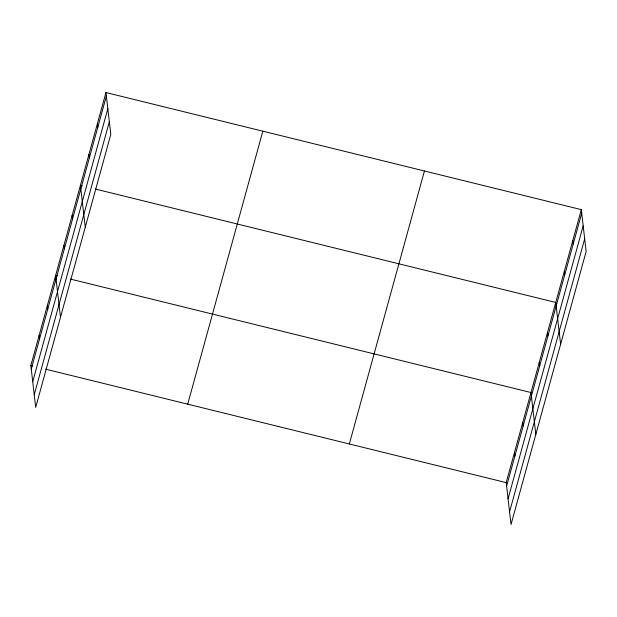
<?xml version="1.0" encoding="UTF-8"?>
<svg xmlns="http://www.w3.org/2000/svg" width="617" height="617" viewBox="0 0 617 617"><rect width="100%" height="100%" fill="white"/><g stroke="black" fill="none" stroke-linecap="round" stroke-linejoin="round"><path stroke-width="0.93" d="M105.962 92.542L110.805 134.383L35.693 407.367L30.85 365.526L105.962 92.542L581.307 209.633L586.15 251.474L511.038 524.458L506.195 482.617L581.307 209.633M31.259 369.059L106.371 96.075M32.724 381.699L107.836 108.715M34.228 394.726L109.34 121.742M187.715 404.166L262.827 131.182M349.33 443.978L424.442 170.994M506.603 486.157L581.715 213.173M508.069 498.798L583.181 225.814M509.573 511.817L584.685 238.833M82.269 185.81L80.426 185.355L85.262 227.195M95.188 188.995L555.77 302.453L560.614 344.294M57.481 275.892L55.638 275.437L60.481 317.277M70.4 279.077L530.982 392.535L535.826 434.376M30.85 365.526L32.693 365.981M45.612 369.159L506.195 482.617M572.8 240.576L573.208 244.108M564.285 271.511L564.694 275.051M547.51 332.478L547.919 336.018M539.243 362.503L539.659 366.043M522.722 422.56L523.131 426.1M514.462 452.593L514.871 456.125M97.447 123.477L97.856 127.017M88.933 154.42L89.349 157.952M72.158 215.379L72.575 218.919M63.898 245.412L64.307 248.944M47.378 305.469L47.787 309.001M39.11 335.494L39.519 339.034"/></g></svg>
